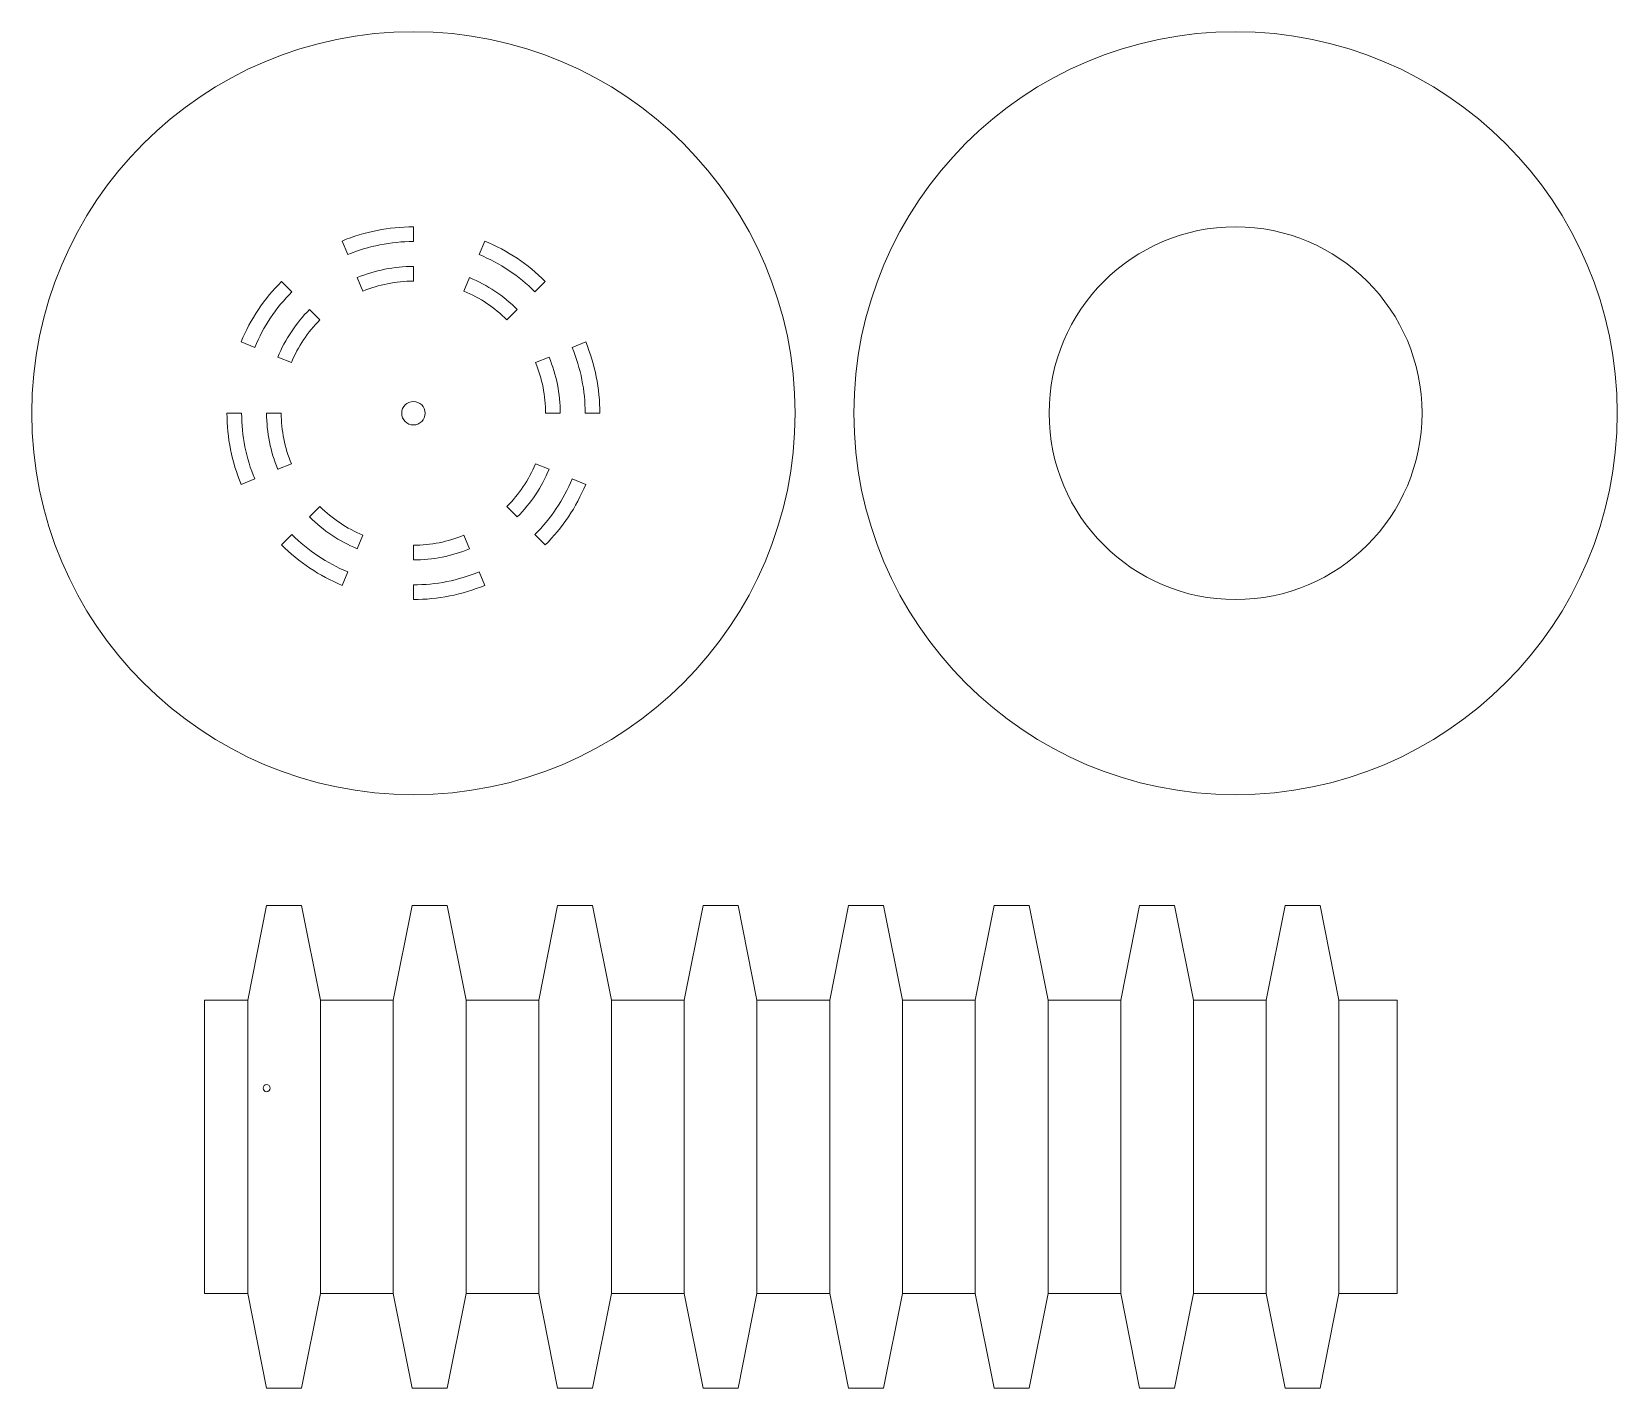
# Model space of a CAD drawing. Header units: millimetres. Extents: x 130 to 670, y -132 to 330.
import ezdxf

# ---------------------------------------------------------------- set-up
doc = ezdxf.new("R2010")
doc.units = ezdxf.units.MM
doc.layers.add('Barrel', color=7, linetype='CONTINUOUS', lineweight=0, true_color=0x000000)
doc.layers.add('Flang', color=7, linetype='CONTINUOUS', lineweight=0, true_color=0x000000)

msp = doc.modelspace()

# ---------------------------------------------------------------- linework, layer by layer
at = {"layer": 'Barrel'}
for p, q in [((210, 32.28), (203.58, 0)), ((221.93, 32.28), (210, 32.28)), ((221.93, 32.28), (228.35, 0)), ((259.55, 32.28), (253.13, 0)), ((271.49, 32.28), (259.55, 32.28)), ((271.49, 32.28), (277.91, 0)), ((309.1, 32.28), (302.68, 0)), ((321.04, 32.28), (309.1, 32.28)), ((321.04, 32.28), (327.46, 0)), ((358.66, 32.28), (352.24, 0)), ((370.59, 32.28), (358.66, 32.28)), ((370.59, 32.28), (377.01, 0)), ((408.21, 32.28), (401.79, 0)), ((420.14, 32.28), (408.21, 32.28)), ((420.14, 32.28), (426.56, 0)), ((457.76, 32.28), (451.34, 0)), ((469.7, 32.28), (457.76, 32.28)), ((469.7, 32.28), (476.12, 0)), ((507.31, 32.28), (500.89, 0)), ((519.25, 32.28), (507.31, 32.28)), ((519.25, 32.28), (525.67, 0)), ((556.87, 32.28), (550.45, 0)), ((568.8, 32.28), (556.87, 32.28)), ((568.8, 32.28), (575.22, 0)), ((188.8, 0), (203.58, 0)), ((188.8, 0), (188.8, -100)), ((228.35, 0), (253.13, 0)), ((277.91, 0), (302.68, 0)), ((327.46, 0), (352.24, 0)), ((377.01, 0), (401.79, 0)), ((426.56, 0), (451.34, 0)), ((476.12, 0), (500.89, 0)), ((525.67, 0), (550.45, 0)), ((575.22, 0), (595, 0)), ((595, 0), (595, -100)), ((188.8, -100), (203.58, -100)), ((210, -132.28), (203.58, -100)), ((221.93, -132.28), (228.35, -100)), ((228.35, -100), (253.13, -100)), ((259.55, -132.28), (253.13, -100)), ((271.49, -132.28), (277.91, -100)), ((277.91, -100), (302.68, -100)), ((309.1, -132.28), (302.68, -100)), ((321.04, -132.28), (327.46, -100)), ((327.46, -100), (352.24, -100)), ((358.66, -132.28), (352.24, -100)), ((370.59, -132.28), (377.01, -100)), ((377.01, -100), (401.79, -100)), ((408.21, -132.28), (401.79, -100)), ((420.14, -132.28), (426.56, -100)), ((426.56, -100), (451.34, -100)), ((457.76, -132.28), (451.34, -100)), ((469.7, -132.28), (476.12, -100)), ((476.12, -100), (500.89, -100)), ((507.31, -132.28), (500.89, -100)), ((519.25, -132.28), (525.67, -100)), ((525.67, -100), (550.45, -100)), ((556.87, -132.28), (550.45, -100)), ((568.8, -132.28), (575.22, -100)), ((575.22, -100), (595, -100)), ((221.93, -132.28), (210, -132.28)), ((271.49, -132.28), (259.55, -132.28)), ((321.04, -132.28), (309.1, -132.28)), ((370.59, -132.28), (358.66, -132.28)), ((420.14, -132.28), (408.21, -132.28)), ((469.7, -132.28), (457.76, -132.28)), ((519.25, -132.28), (507.31, -132.28)), ((568.8, -132.28), (556.87, -132.28))]:
    msp.add_line(p, q, dxfattribs=at)
at = {"layer": 'Barrel', "color": 6, "true_color": 0xff00ff}
for p, q in [((203.58, 0), (203.58, -100)), ((228.35, 0), (228.35, -100)), ((253.13, 0), (253.13, -100)), ((277.91, 0), (277.91, -100)), ((302.68, 0), (302.68, -100)), ((327.46, 0), (327.46, -100)), ((352.24, 0), (352.24, -100)), ((377.01, 0), (377.01, -100)), ((401.79, 0), (401.79, -100)), ((426.56, 0), (426.56, -100)), ((451.34, 0), (451.34, -100)), ((476.12, 0), (476.12, -100)), ((500.89, 0), (500.89, -100)), ((525.67, 0), (525.67, -100)), ((550.45, 0), (550.45, -100)), ((575.22, 0), (575.22, -100))]:
    msp.add_line(p, q, dxfattribs=at)
at = {"layer": 'Barrel'}
msp.add_circle((210, -30), 1.2, dxfattribs=at)
at = {"layer": 'Flang'}
for p, q in [((260, 258.5), (260, 263.5)), ((237.61, 254.05), (235.7, 258.67)), ((282.39, 254.05), (284.3, 258.67)), ((260, 245), (260, 250)), ((218.63, 241.37), (215.1, 244.9)), ((242.78, 241.57), (240.87, 246.19)), ((277.22, 241.57), (279.13, 246.19)), ((301.37, 241.37), (304.9, 244.9)), ((228.18, 231.82), (224.64, 235.36)), ((291.82, 231.82), (295.36, 235.36)), ((205.95, 222.39), (201.33, 224.3)), ((314.05, 222.39), (318.67, 224.3)), ((218.43, 217.22), (213.81, 219.13)), ((301.57, 217.22), (306.19, 219.13)), ((201.5, 200), (196.5, 200)), ((215, 200), (210, 200)), ((305, 200), (310, 200)), ((318.5, 200), (323.5, 200)), ((218.43, 182.78), (213.81, 180.87)), ((301.57, 182.78), (306.19, 180.87)), ((205.95, 177.61), (201.33, 175.7)), ((314.05, 177.61), (318.67, 175.7)), ((228.18, 168.18), (224.64, 164.64)), ((291.82, 168.18), (295.36, 164.64)), ((218.63, 158.63), (215.1, 155.1)), ((242.78, 158.43), (240.87, 153.81)), ((277.22, 158.43), (279.13, 153.81)), ((301.37, 158.63), (304.9, 155.1)), ((260, 155), (260, 150)), ((237.61, 145.95), (235.7, 141.33)), ((282.39, 145.95), (284.3, 141.33)), ((260, 141.5), (260, 136.5))]:
    msp.add_line(p, q, dxfattribs=at)
for centre, radius in [((260, 200), 130), ((540, 200), 130), ((540, 200), 63.5), ((260, 200), 4)]:
    msp.add_circle(centre, radius, dxfattribs=at)
for radius, start, end in [(63.5, 90, 112.5), (58.5, 90, 112.5), (58.5, 45, 67.5), (63.5, 45, 67.5), (50, 90, 112.5), (63.5, 135, 157.5), (45, 90, 112.5), (50, 45, 67.5), (58.5, 135, 157.5), (45, 45, 67.5), (50, 135, 157.5), (45, 135, 157.5), (58.5, 0, 22.5), (63.5, 0, 22.5), (45, 0, 22.5), (50, 0, 22.5), (63.5, 180, 202.5), (58.5, 180, 202.5), (50, 180, 202.5), (45, 180, 202.5), (45, 315, 337.5), (50, 315, 337.5), (58.5, 315, 337.5), (63.5, 315, 337.5), (45, 225, 247.5), (50, 225, 247.5), (58.5, 225, 247.5), (45, 270, 292.5), (63.5, 225, 247.5), (50, 270, 292.5), (58.5, 270, 292.5), (63.5, 270, 292.5)]:
    msp.add_arc((260, 200), radius, start, end, dxfattribs=at)

doc.saveas('drawing.dxf')
